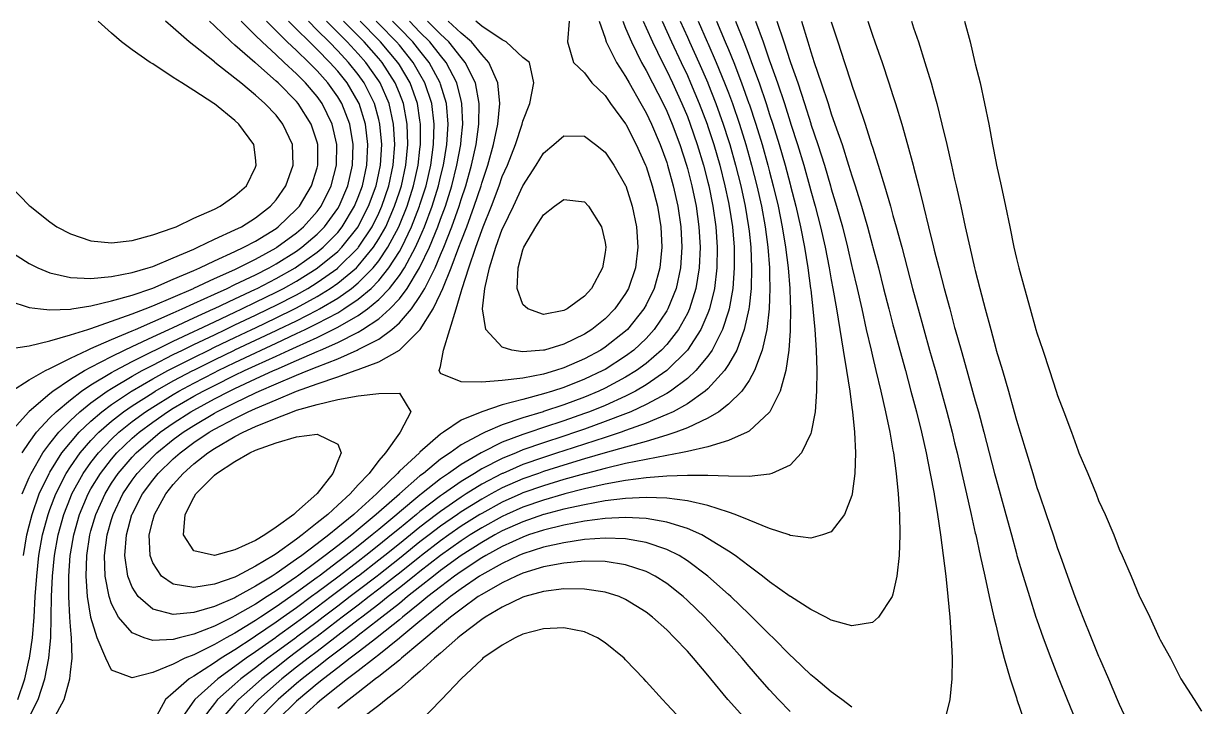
# Model space of a CAD drawing. Header units: inches. Extents: x -3765 to -2207, y 6717241 to 6718976.
# Drawn here: x -2672.9 to -2458.2, y 6718508.3 to 6718632.9 of the extents above; entities that cross this region are included whole.
import ezdxf

# ---------------------------------------------------------------- set-up
doc = ezdxf.new("R2010")
doc.units = ezdxf.units.IN
doc.header["$MEASUREMENT"] = 0

msp = doc.modelspace()

# ---------------------------------------------------------------- linework, layer by layer
for points in [[(-2675.62, 6718573.59), (-2671.87, 6718574.14), (-2668.12, 6718575.02), (-2664.37, 6718576.09), (-2661.23, 6718577.09), (-2660.63, 6718577.27), (-2656.88, 6718578.59), (-2653.13, 6718579.93), (-2650.75, 6718580.84), (-2649.38, 6718581.38), (-2645.63, 6718583), (-2641.92, 6718584.58), (-2641.89, 6718584.6), (-2638.14, 6718586.38), (-2634.39, 6718588.06), (-2633.81, 6718588.33), (-2630.64, 6718589.94), (-2626.89, 6718591.97), (-2626.73, 6718592.08), (-2623.15, 6718594.73), (-2621.87, 6718595.83), (-2619.4, 6718598.61), (-2618.69, 6718599.58), (-2616.83, 6718603.32), (-2615.85, 6718607.07), (-2615.79, 6718610.82), (-2616.66, 6718614.57), (-2618.47, 6718618.32), (-2619.4, 6718619.61), (-2621.52, 6718622.06), (-2623.15, 6718623.71), (-2625.39, 6718625.81), (-2626.89, 6718627.21), (-2629.45, 6718629.56), (-2630.64, 6718630.73), (-2633.28, 6718633.31)], [(-2675.62, 6718582.34), (-2671.87, 6718581.13), (-2669.82, 6718580.84), (-2668.12, 6718580.65), (-2664.37, 6718580.79), (-2664.13, 6718580.84), (-2660.63, 6718581.4), (-2656.88, 6718582.3), (-2653.13, 6718583.38), (-2649.52, 6718584.58), (-2649.38, 6718584.63), (-2645.63, 6718586.25), (-2641.89, 6718587.85), (-2640.78, 6718588.33), (-2638.14, 6718589.61), (-2634.39, 6718591.31), (-2632.76, 6718592.08), (-2630.64, 6718593.22), (-2626.89, 6718595.54), (-2626.49, 6718595.83), (-2623.15, 6718599.01), (-2622.64, 6718599.58), (-2620.41, 6718603.32), (-2619.4, 6718606.58), (-2619.27, 6718607.07), (-2619.29, 6718610.82), (-2619.4, 6718611.26), (-2620.48, 6718614.57), (-2622.84, 6718618.32), (-2623.15, 6718618.67), (-2626.53, 6718622.06), (-2626.89, 6718622.4), (-2630.64, 6718625.71), (-2630.76, 6718625.81), (-2634.39, 6718628.97), (-2635.08, 6718629.56), (-2638.14, 6718632.48), (-2639.02, 6718633.31)], [(-2675.62, 6718591.47), (-2671.87, 6718589.14), (-2670.3, 6718588.33), (-2668.12, 6718587.43), (-2664.37, 6718586.55), (-2660.63, 6718586.38), (-2656.88, 6718586.75), (-2653.13, 6718587.5), (-2650.2, 6718588.33), (-2649.38, 6718588.6), (-2645.63, 6718590.18), (-2641.89, 6718591.76), (-2641.13, 6718592.08), (-2638.14, 6718593.55), (-2634.39, 6718595.24), (-2633.22, 6718595.83), (-2630.64, 6718597.46), (-2627.91, 6718599.58), (-2626.89, 6718600.76), (-2625.1, 6718603.32), (-2623.78, 6718607.07), (-2623.92, 6718610.82), (-2625.63, 6718614.57), (-2626.89, 6718616.16), (-2628.93, 6718618.32), (-2630.64, 6718619.85), (-2633.31, 6718622.06), (-2634.39, 6718622.94), (-2638.03, 6718625.81), (-2638.14, 6718625.91), (-2641.89, 6718628.89), (-2642.74, 6718629.56), (-2645.63, 6718632.1), (-2647.02, 6718633.31)], [(-2675.35, 6718603.32), (-2671.87, 6718599.7), (-2671.74, 6718599.58), (-2668.12, 6718596.71), (-2666.83, 6718595.83), (-2664.37, 6718594.52), (-2660.63, 6718593.24), (-2656.88, 6718592.87), (-2653.13, 6718593.32), (-2649.38, 6718594.33), (-2645.63, 6718595.61), (-2645.08, 6718595.83), (-2641.89, 6718597.4), (-2638.14, 6718599.07), (-2637.08, 6718599.58), (-2634.39, 6718601.45), (-2632.31, 6718603.32), (-2630.64, 6718606.68), (-2630.5, 6718607.07), (-2630.64, 6718608.49), (-2630.96, 6718610.82), (-2633.67, 6718614.57), (-2634.39, 6718615.22), (-2638.14, 6718618.26), (-2638.22, 6718618.32), (-2641.89, 6718620.68), (-2644.05, 6718622.06), (-2645.63, 6718623.08), (-2649.38, 6718625.52), (-2649.84, 6718625.81), (-2653.13, 6718628.12), (-2655.05, 6718629.56), (-2656.88, 6718631.15), (-2659.29, 6718633.31)], [(-2675.27, 6718558.35), (-2671.98, 6718562.09), (-2671.87, 6718562.19), (-2668.12, 6718565.41), (-2667.58, 6718565.84), (-2664.37, 6718568.02), (-2661.78, 6718569.59), (-2660.63, 6718570.22), (-2656.88, 6718572.18), (-2654.5, 6718573.34), (-2653.13, 6718573.98), (-2649.38, 6718575.73), (-2646.42, 6718577.09), (-2645.63, 6718577.45), (-2641.89, 6718579.21), (-2638.3, 6718580.84), (-2638.14, 6718580.91), (-2634.39, 6718582.7), (-2630.64, 6718584.45), (-2630.36, 6718584.58), (-2626.89, 6718586.38), (-2623.43, 6718588.33), (-2623.15, 6718588.51), (-2619.4, 6718591.19), (-2618.32, 6718592.08), (-2615.65, 6718594.8), (-2614.82, 6718595.83), (-2612.58, 6718599.58), (-2611.9, 6718601.22), (-2611.13, 6718603.32), (-2610.33, 6718607.07), (-2610.16, 6718610.82), (-2610.61, 6718614.57), (-2611.76, 6718618.32), (-2611.9, 6718618.59), (-2613.95, 6718622.06), (-2615.65, 6718624.2), (-2617.08, 6718625.81), (-2619.4, 6718628.18), (-2620.82, 6718629.56), (-2623.15, 6718631.86), (-2624.62, 6718633.31)], [(-2675.09, 6718565.84), (-2671.87, 6718567.91), (-2668.93, 6718569.59), (-2668.12, 6718569.98), (-2664.37, 6718571.89), (-2661.25, 6718573.34), (-2660.63, 6718573.6), (-2656.88, 6718575.27), (-2653.13, 6718576.83), (-2652.53, 6718577.09), (-2649.38, 6718578.46), (-2645.63, 6718580.11), (-2643.99, 6718580.84), (-2641.89, 6718581.81), (-2638.14, 6718583.53), (-2635.81, 6718584.58), (-2634.39, 6718585.27), (-2630.64, 6718587.07), (-2628.15, 6718588.33), (-2626.89, 6718589.04), (-2623.15, 6718591.4), (-2622.19, 6718592.08), (-2619.4, 6718594.49), (-2618.08, 6718595.83), (-2615.65, 6718599.14), (-2615.38, 6718599.58), (-2613.83, 6718603.32), (-2612.96, 6718607.07), (-2612.84, 6718610.82), (-2613.47, 6718614.57), (-2614.9, 6718618.32), (-2615.65, 6718619.56), (-2617.44, 6718622.06), (-2619.4, 6718624.27), (-2620.92, 6718625.81), (-2623.15, 6718627.97), (-2624.84, 6718629.56), (-2626.89, 6718631.58), (-2628.65, 6718633.31)], [(-2673.96, 6718509.62), (-2672.69, 6718513.37), (-2671.87, 6718516.96), (-2671.83, 6718517.12), (-2671.28, 6718520.87), (-2670.99, 6718524.61), (-2670.78, 6718528.36), (-2670.52, 6718532.11), (-2670.11, 6718535.86), (-2669.46, 6718539.61), (-2668.46, 6718543.35), (-2668.12, 6718544.26), (-2667.05, 6718547.1), (-2665.14, 6718550.85), (-2664.37, 6718552.02), (-2662.58, 6718554.6), (-2660.63, 6718556.82), (-2659.17, 6718558.35), (-2656.88, 6718560.35), (-2654.68, 6718562.09), (-2653.13, 6718563.17), (-2649.38, 6718565.56), (-2648.91, 6718565.84), (-2645.63, 6718567.7), (-2642.07, 6718569.59), (-2641.89, 6718569.69), (-2638.14, 6718571.55), (-2634.45, 6718573.34), (-2634.39, 6718573.37), (-2630.64, 6718575.14), (-2626.89, 6718576.91), (-2626.52, 6718577.09), (-2623.15, 6718578.7), (-2619.4, 6718580.62), (-2619, 6718580.84), (-2615.65, 6718582.82), (-2613.15, 6718584.58), (-2611.9, 6718585.59), (-2609.2, 6718588.33), (-2608.15, 6718589.64), (-2606.51, 6718592.08), (-2604.53, 6718595.83), (-2604.41, 6718596.11), (-2603, 6718599.58), (-2601.82, 6718603.32), (-2601, 6718607.07), (-2600.66, 6718609.97), (-2600.55, 6718610.82), (-2600.55, 6718614.57), (-2600.66, 6718615.28), (-2601.12, 6718618.32), (-2602.46, 6718622.06), (-2604.41, 6718625.34), (-2604.7, 6718625.81), (-2607.83, 6718629.56), (-2608.15, 6718629.89), (-2611.57, 6718633.31)], [(-2673.19, 6718547.1), (-2671.87, 6718550.09), (-2671.53, 6718550.85), (-2669.39, 6718554.6), (-2668.12, 6718556.28), (-2666.5, 6718558.35), (-2664.37, 6718560.51), (-2662.68, 6718562.09), (-2660.63, 6718563.72), (-2657.66, 6718565.84), (-2656.88, 6718566.34), (-2653.13, 6718568.56), (-2651.27, 6718569.59), (-2649.38, 6718570.59), (-2645.63, 6718572.5), (-2643.95, 6718573.34), (-2641.89, 6718574.35), (-2638.14, 6718576.14), (-2636.14, 6718577.09), (-2634.39, 6718577.93), (-2630.64, 6718579.7), (-2628.26, 6718580.84), (-2626.89, 6718581.5), (-2623.15, 6718583.44), (-2621.12, 6718584.58), (-2619.4, 6718585.65), (-2615.65, 6718588.3), (-2615.61, 6718588.33), (-2611.9, 6718592.01), (-2611.84, 6718592.08), (-2609.38, 6718595.83), (-2608.15, 6718598.32), (-2607.59, 6718599.58), (-2606.33, 6718603.32), (-2605.54, 6718607.07), (-2605.24, 6718610.82), (-2605.46, 6718614.57), (-2606.28, 6718618.32), (-2607.91, 6718622.06), (-2608.15, 6718622.45), (-2610.52, 6718625.81), (-2611.9, 6718627.38), (-2613.92, 6718629.56), (-2615.65, 6718631.27), (-2617.7, 6718633.31)], [(-2673.18, 6718554.6), (-2671.87, 6718556.47), (-2670.53, 6718558.35), (-2668.12, 6718560.95), (-2667, 6718562.09), (-2664.37, 6718564.29), (-2662.33, 6718565.84), (-2660.63, 6718566.97), (-2656.88, 6718569.23), (-2656.24, 6718569.59), (-2653.13, 6718571.24), (-2649.38, 6718573.11), (-2648.92, 6718573.34), (-2645.63, 6718574.95), (-2641.89, 6718576.72), (-2641.1, 6718577.09), (-2638.14, 6718578.5), (-2634.39, 6718580.25), (-2633.15, 6718580.84), (-2630.64, 6718582.05), (-2626.89, 6718583.87), (-2625.52, 6718584.58), (-2623.15, 6718585.92), (-2619.4, 6718588.29), (-2619.33, 6718588.33), (-2615.65, 6718591.34), (-2614.9, 6718592.08), (-2611.94, 6718595.83), (-2611.9, 6718595.89), (-2610.03, 6718599.58), (-2608.66, 6718603.32), (-2608.15, 6718605.62), (-2607.85, 6718607.07), (-2607.62, 6718610.82), (-2607.95, 6718614.57), (-2608.15, 6718615.4), (-2608.96, 6718618.32), (-2610.82, 6718622.06), (-2611.9, 6718623.58), (-2613.67, 6718625.81), (-2615.65, 6718627.95), (-2617.22, 6718629.56), (-2619.4, 6718631.71), (-2621.01, 6718633.31)], [(-2672.94, 6718535.86), (-2672.29, 6718539.61), (-2671.87, 6718541.28), (-2671.35, 6718543.35), (-2670.06, 6718547.1), (-2668.26, 6718550.85), (-2668.12, 6718551.08), (-2665.92, 6718554.6), (-2664.37, 6718556.5), (-2662.77, 6718558.35), (-2660.63, 6718560.38), (-2658.64, 6718562.09), (-2656.88, 6718563.4), (-2653.22, 6718565.84), (-2653.13, 6718565.9), (-2649.38, 6718568.08), (-2646.61, 6718569.59), (-2645.63, 6718570.1), (-2641.89, 6718572.01), (-2639.17, 6718573.34), (-2638.14, 6718573.84), (-2634.39, 6718575.64), (-2631.33, 6718577.09), (-2630.64, 6718577.42), (-2626.89, 6718579.2), (-2623.55, 6718580.84), (-2623.15, 6718581.04), (-2619.4, 6718583.1), (-2617.01, 6718584.58), (-2615.65, 6718585.52), (-2612.25, 6718588.33), (-2611.9, 6718588.68), (-2609.12, 6718592.08), (-2608.15, 6718593.6), (-2606.91, 6718595.83), (-2605.28, 6718599.58), (-2604.41, 6718602.21), (-2604.05, 6718603.32), (-2603.25, 6718607.07), (-2602.89, 6718610.82), (-2602.99, 6718614.57), (-2603.68, 6718618.32), (-2604.41, 6718620.22), (-2605.16, 6718622.06), (-2607.55, 6718625.81), (-2608.15, 6718626.54), (-2610.82, 6718629.56), (-2611.9, 6718630.65), (-2614.58, 6718633.31)], [(-2671.87, 6718506.38), (-2670.28, 6718509.62), (-2669.02, 6718513.37), (-2668.3, 6718517.12), (-2668.12, 6718519.11), (-2667.96, 6718520.87), (-2667.86, 6718524.61), (-2667.81, 6718528.36), (-2667.65, 6718532.11), (-2667.29, 6718535.86), (-2666.63, 6718539.61), (-2665.6, 6718543.35), (-2664.37, 6718546.46), (-2664.11, 6718547.1), (-2662.05, 6718550.85), (-2660.63, 6718552.84), (-2659.27, 6718554.6), (-2656.88, 6718557.1), (-2655.57, 6718558.35), (-2653.13, 6718560.31), (-2650.7, 6718562.09), (-2649.38, 6718562.95), (-2645.63, 6718565.26), (-2644.63, 6718565.84), (-2641.89, 6718567.33), (-2638.14, 6718569.25), (-2637.46, 6718569.59), (-2634.39, 6718571.08), (-2630.64, 6718572.86), (-2629.61, 6718573.34), (-2626.89, 6718574.6), (-2623.15, 6718576.34), (-2621.59, 6718577.09), (-2619.4, 6718578.16), (-2615.65, 6718580.16), (-2614.54, 6718580.84), (-2611.9, 6718582.61), (-2609.58, 6718584.58), (-2608.15, 6718586.03), (-2606.31, 6718588.33), (-2604.41, 6718591.32), (-2603.97, 6718592.08), (-2602.18, 6718595.83), (-2600.73, 6718599.58), (-2600.66, 6718599.82), (-2599.56, 6718603.32), (-2598.7, 6718607.07), (-2598.18, 6718610.82), (-2598.08, 6718614.57), (-2598.52, 6718618.32), (-2599.75, 6718622.06), (-2600.66, 6718623.67), (-2601.89, 6718625.81), (-2604.41, 6718628.94), (-2604.92, 6718629.56), (-2608.15, 6718632.83), (-2608.63, 6718633.31)], [(-2667.52, 6718505.87), (-2665.54, 6718509.62), (-2664.5, 6718513.37), (-2664.37, 6718514.56), (-2664.08, 6718517.12), (-2664.2, 6718520.87), (-2664.37, 6718522.92), (-2664.48, 6718524.61), (-2664.68, 6718528.36), (-2664.69, 6718532.11), (-2664.42, 6718535.86), (-2664.37, 6718536.16), (-2663.78, 6718539.61), (-2662.71, 6718543.35), (-2661.14, 6718547.1), (-2660.63, 6718548.02), (-2658.92, 6718550.85), (-2656.88, 6718553.46), (-2655.91, 6718554.6), (-2653.13, 6718557.25), (-2651.87, 6718558.35), (-2649.38, 6718560.2), (-2646.66, 6718562.09), (-2645.63, 6718562.73), (-2641.89, 6718564.91), (-2640.18, 6718565.84), (-2638.14, 6718566.89), (-2634.39, 6718568.75), (-2632.64, 6718569.59), (-2630.64, 6718570.52), (-2626.89, 6718572.23), (-2624.48, 6718573.34), (-2623.15, 6718573.95), (-2619.4, 6718575.65), (-2616.47, 6718577.09), (-2615.65, 6718577.51), (-2611.9, 6718579.64), (-2610.22, 6718580.84), (-2608.15, 6718582.54), (-2606.23, 6718584.58), (-2604.41, 6718586.96), (-2603.51, 6718588.33), (-2601.47, 6718592.08), (-2600.66, 6718593.88), (-2599.81, 6718595.83), (-2598.42, 6718599.58), (-2597.28, 6718603.32), (-2596.91, 6718604.92), (-2596.37, 6718607.07), (-2595.75, 6718610.82), (-2595.53, 6718614.57), (-2595.84, 6718618.32), (-2596.91, 6718621.85), (-2596.97, 6718622.06), (-2598.98, 6718625.81), (-2600.66, 6718627.92), (-2601.96, 6718629.56), (-2604.41, 6718632.03), (-2605.67, 6718633.31)], [(-2643.54, 6718517.12), (-2645.63, 6718516.06), (-2649.38, 6718514.53), (-2653.13, 6718513.57), (-2656.88, 6718514.92), (-2657.92, 6718517.12), (-2659.49, 6718520.87), (-2660.63, 6718524.55), (-2660.64, 6718524.61), (-2661.25, 6718528.36), (-2661.52, 6718532.11), (-2661.4, 6718535.86), (-2660.84, 6718539.61), (-2660.63, 6718540.37), (-2659.74, 6718543.35), (-2658.07, 6718547.1), (-2656.88, 6718549.05), (-2655.68, 6718550.85), (-2653.13, 6718553.83), (-2652.4, 6718554.6), (-2649.38, 6718557.23), (-2648, 6718558.35), (-2645.63, 6718560), (-2642.4, 6718562.09), (-2641.89, 6718562.39), (-2638.14, 6718564.42), (-2635.4, 6718565.84), (-2634.39, 6718566.34), (-2630.64, 6718568.08), (-2627.37, 6718569.59), (-2626.89, 6718569.8), (-2623.15, 6718571.41), (-2619.4, 6718573.08), (-2618.81, 6718573.34), (-2615.65, 6718574.73), (-2611.9, 6718576.62), (-2611.12, 6718577.09), (-2608.15, 6718579.04), (-2606.14, 6718580.84), (-2604.41, 6718582.71), (-2603, 6718584.58), (-2600.74, 6718588.33), (-2600.66, 6718588.49), (-2598.93, 6718592.08), (-2597.41, 6718595.83), (-2596.91, 6718597.23), (-2596.04, 6718599.58), (-2594.86, 6718603.32), (-2593.92, 6718607.07), (-2593.24, 6718610.82), (-2593.16, 6718611.77), (-2592.87, 6718614.57), (-2593.03, 6718618.32), (-2593.16, 6718618.85), (-2593.95, 6718622.06), (-2595.89, 6718625.81), (-2596.91, 6718627.07), (-2598.85, 6718629.56), (-2600.66, 6718631.35), (-2602.6, 6718633.31)], [(-2644.55, 6718520.87), (-2645.63, 6718520.56), (-2649.38, 6718520.39), (-2650.93, 6718520.87), (-2653.13, 6718521.74), (-2655.61, 6718524.61), (-2656.88, 6718527.05), (-2657.32, 6718528.36), (-2658.02, 6718532.11), (-2658.14, 6718535.86), (-2657.68, 6718539.61), (-2656.88, 6718542.46), (-2656.61, 6718543.35), (-2654.81, 6718547.1), (-2653.13, 6718549.62), (-2652.23, 6718550.85), (-2649.38, 6718553.86), (-2648.62, 6718554.6), (-2645.63, 6718557), (-2643.83, 6718558.35), (-2641.89, 6718559.6), (-2638.14, 6718561.83), (-2637.66, 6718562.09), (-2634.39, 6718563.72), (-2630.64, 6718565.54), (-2629.98, 6718565.84), (-2626.89, 6718567.16), (-2623.15, 6718568.74), (-2621.11, 6718569.59), (-2619.4, 6718570.28), (-2615.65, 6718571.76), (-2612.11, 6718573.34), (-2611.9, 6718573.43), (-2608.15, 6718575.35), (-2605.79, 6718577.09), (-2604.41, 6718578.29), (-2602.22, 6718580.84), (-2600.66, 6718583.09), (-2599.79, 6718584.58), (-2597.92, 6718588.33), (-2596.91, 6718590.69), (-2596.33, 6718592.08), (-2594.86, 6718595.83), (-2593.55, 6718599.58), (-2593.16, 6718600.83), (-2592.31, 6718603.32), (-2591.26, 6718607.07), (-2590.44, 6718610.82), (-2589.92, 6718614.57), (-2589.86, 6718618.32), (-2590.57, 6718622.06), (-2592.42, 6718625.81), (-2593.16, 6718626.69), (-2595.42, 6718629.56), (-2596.91, 6718630.95), (-2599.3, 6718633.31)], [(-2634.02, 6718528.36), (-2634.39, 6718528.16), (-2638.14, 6718526.58), (-2641.89, 6718525.47), (-2645.63, 6718525.12), (-2649.38, 6718526.09), (-2652.02, 6718528.36), (-2653.13, 6718530.1), (-2653.9, 6718532.11), (-2654.45, 6718535.86), (-2654.17, 6718539.61), (-2653.16, 6718543.35), (-2653.13, 6718543.43), (-2651.21, 6718547.1), (-2649.38, 6718549.61), (-2648.38, 6718550.85), (-2645.63, 6718553.5), (-2644.4, 6718554.6), (-2641.89, 6718556.45), (-2639.06, 6718558.35), (-2638.14, 6718558.89), (-2634.39, 6718560.87), (-2631.98, 6718562.09), (-2630.64, 6718562.7), (-2626.89, 6718564.28), (-2623.15, 6718565.84), (-2623.15, 6718565.85), (-2619.4, 6718567.15), (-2615.65, 6718568.44), (-2612.45, 6718569.59), (-2611.9, 6718569.78), (-2608.15, 6718571.17), (-2604.41, 6718573.32), (-2604.38, 6718573.34), (-2600.66, 6718577.03), (-2600.62, 6718577.09), (-2598.28, 6718580.84), (-2596.91, 6718583.63), (-2596.5, 6718584.58), (-2594.96, 6718588.33), (-2593.57, 6718592.08), (-2593.16, 6718593.21), (-2592.14, 6718595.83), (-2590.77, 6718599.58), (-2589.54, 6718603.32), (-2589.41, 6718603.79), (-2588.31, 6718607.07), (-2587.25, 6718610.82), (-2586.46, 6718614.57), (-2586.1, 6718618.32), (-2586.49, 6718622.06), (-2588.09, 6718625.81), (-2589.41, 6718627.28), (-2591.27, 6718629.56), (-2593.16, 6718631.14), (-2595.51, 6718633.31)], [(-2556.54, 6718633.31), (-2555.68, 6718631.44), (-2554.84, 6718629.56), (-2553.06, 6718625.81), (-2551.93, 6718623.43), (-2551.33, 6718622.06), (-2549.76, 6718618.32), (-2548.33, 6718614.57), (-2548.18, 6718614.14), (-2547.11, 6718610.82), (-2546.04, 6718607.07), (-2545.08, 6718603.32), (-2544.44, 6718600.26), (-2544.29, 6718599.58), (-2543.73, 6718595.83), (-2543.41, 6718592.08), (-2543.38, 6718588.33), (-2543.65, 6718584.58), (-2544.33, 6718580.84), (-2544.44, 6718580.46), (-2545.52, 6718577.09), (-2547.41, 6718573.34), (-2548.18, 6718572.24), (-2550.37, 6718569.59), (-2551.93, 6718568.16), (-2555.02, 6718565.84), (-2555.68, 6718565.44), (-2559.43, 6718563.4), (-2562.23, 6718562.09), (-2563.18, 6718561.71), (-2566.92, 6718560.28), (-2570.67, 6718558.93), (-2572.33, 6718558.35), (-2574.42, 6718557.65), (-2578.17, 6718556.43), (-2581.92, 6718555.11), (-2583.14, 6718554.6), (-2585.67, 6718553.57), (-2589.41, 6718551.66), (-2590.72, 6718550.85), (-2593.16, 6718549.38), (-2596.38, 6718547.1), (-2596.91, 6718546.74), (-2600.66, 6718543.87), (-2601.27, 6718543.35), (-2604.41, 6718540.82), (-2605.84, 6718539.61), (-2608.15, 6718537.74), (-2610.51, 6718535.86), (-2611.9, 6718534.78), (-2615.4, 6718532.11), (-2615.65, 6718531.92), (-2619.4, 6718529.12), (-2620.42, 6718528.36), (-2623.15, 6718526.35), (-2625.58, 6718524.61), (-2626.89, 6718523.68), (-2630.64, 6718521.13), (-2631.07, 6718520.87), (-2634.39, 6718518.67), (-2636.92, 6718517.12), (-2638.14, 6718516.28), (-2641.89, 6718513.88), (-2642.74, 6718513.37), (-2645.63, 6718510.84), (-2647.04, 6718509.62), (-2649.05, 6718505.87)], [(-2563.71, 6718633.31), (-2563.18, 6718632.08), (-2562.14, 6718629.56), (-2560.26, 6718625.81), (-2559.43, 6718624.36), (-2558.26, 6718622.06), (-2556.36, 6718618.32), (-2555.68, 6718616.9), (-2554.7, 6718614.57), (-2553.33, 6718610.82), (-2552.11, 6718607.07), (-2551.93, 6718606.45), (-2551.12, 6718603.32), (-2550.35, 6718599.58), (-2549.83, 6718595.83), (-2549.62, 6718592.08), (-2549.78, 6718588.33), (-2550.38, 6718584.58), (-2551.55, 6718580.84), (-2551.93, 6718580.03), (-2553.55, 6718577.09), (-2555.68, 6718574.38), (-2556.62, 6718573.34), (-2559.43, 6718570.91), (-2561.21, 6718569.59), (-2563.18, 6718568.37), (-2566.92, 6718566.38), (-2568.08, 6718565.84), (-2570.67, 6718564.77), (-2574.42, 6718563.37), (-2578.17, 6718562.11), (-2578.21, 6718562.09), (-2581.92, 6718560.98), (-2585.67, 6718559.72), (-2588.81, 6718558.35), (-2589.41, 6718558.08), (-2593.16, 6718556.06), (-2595.18, 6718554.6), (-2596.91, 6718553.42), (-2600.04, 6718550.85), (-2600.66, 6718550.38), (-2604.38, 6718547.1), (-2604.41, 6718547.08), (-2608.15, 6718543.79), (-2608.63, 6718543.35), (-2611.9, 6718540.62), (-2613.11, 6718539.61), (-2615.65, 6718537.65), (-2617.96, 6718535.86), (-2619.4, 6718534.78), (-2622.98, 6718532.11), (-2623.15, 6718531.99), (-2626.89, 6718529.42), (-2628.52, 6718528.36), (-2630.64, 6718527.01), (-2634.39, 6718524.84), (-2634.85, 6718524.61), (-2638.14, 6718523), (-2641.89, 6718521.52), (-2644.55, 6718520.87)], [(-2553.25, 6718633.31), (-2551.93, 6718630.43), (-2551.54, 6718629.56), (-2549.82, 6718625.81), (-2548.19, 6718622.06), (-2548.18, 6718622.05), (-2546.71, 6718618.32), (-2545.38, 6718614.57), (-2544.44, 6718611.58), (-2544.2, 6718610.82), (-2543.13, 6718607.07), (-2542.18, 6718603.32), (-2541.39, 6718599.58), (-2540.77, 6718595.83), (-2540.69, 6718595), (-2540.37, 6718592.08), (-2540.21, 6718588.33), (-2540.31, 6718584.58), (-2540.69, 6718581.2), (-2540.73, 6718580.84), (-2541.56, 6718577.09), (-2542.94, 6718573.34), (-2544.44, 6718570.68), (-2545.14, 6718569.59), (-2548.18, 6718566.27), (-2548.66, 6718565.84), (-2551.93, 6718563.54), (-2554.53, 6718562.09), (-2555.68, 6718561.56), (-2559.43, 6718560), (-2563.18, 6718558.65), (-2564.02, 6718558.35), (-2566.92, 6718557.4), (-2570.67, 6718556.19), (-2574.42, 6718554.98), (-2575.57, 6718554.6), (-2578.17, 6718553.77), (-2581.92, 6718552.44), (-2585.55, 6718550.85), (-2585.67, 6718550.8), (-2589.41, 6718548.86), (-2592.22, 6718547.1), (-2593.16, 6718546.52), (-2596.91, 6718543.91), (-2597.63, 6718543.35), (-2600.66, 6718541.05), (-2602.42, 6718539.61), (-2604.41, 6718538.02), (-2607.07, 6718535.86), (-2608.15, 6718535), (-2611.88, 6718532.11), (-2611.9, 6718532.1), (-2615.65, 6718529.28), (-2616.86, 6718528.36), (-2619.4, 6718526.44), (-2621.85, 6718524.61), (-2623.15, 6718523.65), (-2626.89, 6718520.95), (-2627.01, 6718520.87), (-2630.64, 6718518.28), (-2632.35, 6718517.12), (-2634.39, 6718515.6), (-2637.51, 6718513.37), (-2638.14, 6718512.83), (-2641.71, 6718509.62), (-2641.89, 6718509.38), (-2644.3, 6718505.87)], [(-2559.97, 6718633.31), (-2559.43, 6718632.13), (-2558.31, 6718629.56), (-2556.48, 6718625.81), (-2555.68, 6718624.27), (-2554.63, 6718622.06), (-2552.92, 6718618.32), (-2551.93, 6718615.97), (-2551.39, 6718614.57), (-2550.13, 6718610.82), (-2549, 6718607.07), (-2548.18, 6718603.99), (-2548.02, 6718603.32), (-2547.26, 6718599.58), (-2546.73, 6718595.83), (-2546.47, 6718592.08), (-2546.55, 6718588.33), (-2546.98, 6718584.58), (-2547.89, 6718580.84), (-2548.18, 6718580.06), (-2549.46, 6718577.09), (-2551.89, 6718573.34), (-2551.93, 6718573.29), (-2555.68, 6718569.59), (-2555.68, 6718569.59), (-2559.43, 6718566.98), (-2561.36, 6718565.84), (-2563.18, 6718564.92), (-2566.92, 6718563.25), (-2569.76, 6718562.09), (-2570.67, 6718561.76), (-2574.42, 6718560.44), (-2578.17, 6718559.2), (-2580.64, 6718558.35), (-2581.92, 6718557.92), (-2585.67, 6718556.51), (-2589.41, 6718554.65), (-2589.51, 6718554.6), (-2593.16, 6718552.49), (-2595.44, 6718550.85), (-2596.91, 6718549.85), (-2600.38, 6718547.1), (-2600.66, 6718546.9), (-2604.41, 6718543.78), (-2604.88, 6718543.35), (-2608.15, 6718540.63), (-2609.36, 6718539.61), (-2611.9, 6718537.59), (-2614.11, 6718535.86), (-2615.65, 6718534.7), (-2619.05, 6718532.11), (-2619.4, 6718531.85), (-2623.15, 6718529.11), (-2624.21, 6718528.36), (-2626.89, 6718526.49), (-2629.73, 6718524.61), (-2630.64, 6718524), (-2634.39, 6718521.72), (-2635.98, 6718520.87), (-2638.14, 6718519.62), (-2641.89, 6718517.76), (-2643.54, 6718517.12)], [(-2549.97, 6718633.31), (-2548.29, 6718629.56), (-2548.18, 6718629.34), (-2546.65, 6718625.81), (-2545.13, 6718622.06), (-2544.44, 6718620.24), (-2543.72, 6718618.32), (-2542.44, 6718614.57), (-2541.29, 6718610.82), (-2540.69, 6718608.67), (-2540.23, 6718607.07), (-2539.26, 6718603.32), (-2538.43, 6718599.58), (-2537.76, 6718595.83), (-2537.27, 6718592.08), (-2536.97, 6718588.33), (-2536.94, 6718587.01), (-2536.87, 6718584.58), (-2536.94, 6718582.76), (-2537.02, 6718580.84), (-2537.46, 6718577.09), (-2538.28, 6718573.34), (-2539.68, 6718569.59), (-2540.69, 6718567.79), (-2542.01, 6718565.84), (-2544.44, 6718563.44), (-2546.17, 6718562.09), (-2548.18, 6718560.91), (-2551.93, 6718559.16), (-2554.04, 6718558.35), (-2555.68, 6718557.81), (-2559.43, 6718556.69), (-2563.18, 6718555.65), (-2566.88, 6718554.6), (-2566.92, 6718554.59), (-2570.67, 6718553.48), (-2574.42, 6718552.35), (-2578.17, 6718551.17), (-2579.06, 6718550.85), (-2581.92, 6718549.83), (-2585.67, 6718548.19), (-2587.68, 6718547.1), (-2589.41, 6718546.17), (-2593.16, 6718543.83), (-2593.84, 6718543.35), (-2596.91, 6718541.21), (-2598.99, 6718539.61), (-2600.66, 6718538.33), (-2603.73, 6718535.86), (-2604.41, 6718535.32), (-2608.15, 6718532.36), (-2608.47, 6718532.11), (-2611.9, 6718529.48), (-2613.38, 6718528.36), (-2615.65, 6718526.64), (-2618.32, 6718524.61), (-2619.4, 6718523.79), (-2623.15, 6718520.98), (-2623.3, 6718520.87), (-2626.89, 6718518.21), (-2628.4, 6718517.12), (-2630.64, 6718515.38), (-2633.29, 6718513.37), (-2634.39, 6718512.41), (-2637.54, 6718509.62), (-2638.14, 6718508.89), (-2640.44, 6718505.87)], [(-2546.62, 6718633.31), (-2545.02, 6718629.56), (-2544.44, 6718628.16), (-2543.48, 6718625.81), (-2542.05, 6718622.06), (-2540.71, 6718618.32), (-2540.69, 6718618.24), (-2539.45, 6718614.57), (-2538.3, 6718610.82), (-2537.25, 6718607.07), (-2536.94, 6718605.86), (-2536.26, 6718603.32), (-2535.37, 6718599.58), (-2534.62, 6718595.83), (-2534.03, 6718592.08), (-2533.58, 6718588.33), (-2533.28, 6718584.58), (-2533.19, 6718582.24), (-2533.14, 6718580.84), (-2533.18, 6718577.09), (-2533.19, 6718576.82), (-2533.43, 6718573.34), (-2533.98, 6718569.59), (-2535.01, 6718565.84), (-2536.88, 6718562.09), (-2536.94, 6718562.01), (-2540.69, 6718558.54), (-2541.01, 6718558.35), (-2544.44, 6718556.82), (-2548.18, 6718555.71), (-2551.93, 6718554.85), (-2553.1, 6718554.6), (-2555.68, 6718554.1), (-2559.43, 6718553.39), (-2563.18, 6718552.62), (-2566.92, 6718551.76), (-2570.37, 6718550.85), (-2570.67, 6718550.77), (-2574.42, 6718549.71), (-2578.17, 6718548.59), (-2581.92, 6718547.27), (-2582.29, 6718547.1), (-2585.67, 6718545.6), (-2589.41, 6718543.55), (-2589.73, 6718543.35), (-2593.16, 6718541.19), (-2595.41, 6718539.61), (-2596.91, 6718538.54), (-2600.39, 6718535.86), (-2600.66, 6718535.65), (-2604.41, 6718532.67), (-2605.11, 6718532.11), (-2608.15, 6718529.7), (-2609.91, 6718528.36), (-2611.9, 6718526.83), (-2614.83, 6718524.61), (-2615.65, 6718523.98), (-2619.4, 6718521.12), (-2619.74, 6718520.87), (-2623.15, 6718518.28), (-2624.71, 6718517.12), (-2626.89, 6718515.39), (-2629.48, 6718513.37), (-2630.64, 6718512.35), (-2633.73, 6718509.62), (-2634.39, 6718508.89), (-2636.93, 6718505.87)], [(-2568.02, 6718633.31), (-2566.92, 6718630.22), (-2566.7, 6718629.56), (-2564.87, 6718625.81), (-2563.18, 6718623.21), (-2562.55, 6718622.06), (-2560.39, 6718618.32), (-2559.43, 6718616.63), (-2558.47, 6718614.57), (-2556.9, 6718610.82), (-2555.68, 6718607.57), (-2555.52, 6718607.07), (-2554.49, 6718603.32), (-2553.67, 6718599.58), (-2553.12, 6718595.83), (-2552.93, 6718592.08), (-2553.19, 6718588.33), (-2553.99, 6718584.58), (-2555.47, 6718580.84), (-2555.68, 6718580.47), (-2557.95, 6718577.09), (-2559.43, 6718575.47), (-2561.7, 6718573.34), (-2563.18, 6718572.22), (-2566.92, 6718569.82), (-2567.35, 6718569.59), (-2570.67, 6718568.04), (-2574.42, 6718566.53), (-2576.5, 6718565.84), (-2578.17, 6718565.33), (-2581.92, 6718564.35), (-2585.67, 6718563.36), (-2589.4, 6718562.09), (-2589.41, 6718562.09), (-2593.16, 6718560.53), (-2596.35, 6718558.35), (-2596.91, 6718557.98), (-2600.66, 6718554.73), (-2600.78, 6718554.6), (-2604.41, 6718551.22), (-2604.74, 6718550.85), (-2608.15, 6718547.56), (-2608.59, 6718547.1), (-2611.9, 6718544.1), (-2612.7, 6718543.35), (-2615.65, 6718540.95), (-2617.29, 6718539.61), (-2619.4, 6718538.01), (-2622.21, 6718535.86), (-2623.15, 6718535.18), (-2626.89, 6718532.57), (-2627.6, 6718532.11), (-2630.64, 6718530.25), (-2634.02, 6718528.36)], [(-2543.15, 6718633.31), (-2541.66, 6718629.56), (-2540.69, 6718626.99), (-2540.24, 6718625.81), (-2538.87, 6718622.06), (-2537.58, 6718618.32), (-2536.94, 6718616.32), (-2536.35, 6718614.57), (-2535.18, 6718610.82), (-2534.1, 6718607.07), (-2533.19, 6718603.61), (-2533.11, 6718603.32), (-2532.14, 6718599.58), (-2531.3, 6718595.83), (-2530.58, 6718592.08), (-2529.97, 6718588.33), (-2529.47, 6718584.58), (-2529.44, 6718584.33), (-2529.04, 6718580.84), (-2528.71, 6718577.09), (-2528.48, 6718573.34), (-2528.36, 6718569.59), (-2528.39, 6718565.84), (-2528.66, 6718562.09), (-2529.36, 6718558.35), (-2529.44, 6718558.09), (-2531.14, 6718554.6), (-2533.19, 6718552.36), (-2536.51, 6718550.85), (-2536.94, 6718550.72), (-2540.69, 6718550.3), (-2544.44, 6718550.34), (-2548.18, 6718550.45), (-2551.93, 6718550.46), (-2555.68, 6718550.31), (-2559.43, 6718550.01), (-2563.18, 6718549.53), (-2566.92, 6718548.85), (-2570.67, 6718548), (-2574.25, 6718547.1), (-2574.42, 6718547.06), (-2578.17, 6718545.98), (-2581.92, 6718544.68), (-2584.91, 6718543.35), (-2585.67, 6718543.01), (-2589.41, 6718540.93), (-2591.52, 6718539.61), (-2593.16, 6718538.55), (-2596.91, 6718535.88), (-2596.94, 6718535.86), (-2600.66, 6718532.96), (-2601.73, 6718532.11), (-2604.41, 6718529.95), (-2606.44, 6718528.36), (-2608.15, 6718526.99), (-2611.27, 6718524.61), (-2611.9, 6718524.12), (-2615.65, 6718521.26), (-2616.17, 6718520.87), (-2619.4, 6718518.38), (-2621.06, 6718517.12), (-2623.15, 6718515.48), (-2625.83, 6718513.37), (-2626.89, 6718512.45), (-2630.1, 6718509.62), (-2630.64, 6718509.06), (-2633.54, 6718505.87)], [(-2539.53, 6718633.31), (-2538.14, 6718629.56), (-2536.94, 6718626.1), (-2536.84, 6718625.81), (-2535.51, 6718622.06), (-2534.25, 6718618.32), (-2533.19, 6718614.96), (-2533.06, 6718614.57), (-2531.85, 6718610.82), (-2530.72, 6718607.07), (-2529.68, 6718603.32), (-2529.44, 6718602.39), (-2528.64, 6718599.58), (-2527.69, 6718595.83), (-2526.84, 6718592.08), (-2526.09, 6718588.33), (-2525.7, 6718586.12), (-2525.4, 6718584.58), (-2524.74, 6718580.84), (-2524.11, 6718577.09), (-2523.51, 6718573.34), (-2522.91, 6718569.59), (-2522.34, 6718565.84), (-2521.95, 6718562.89), (-2521.84, 6718562.09), (-2521.48, 6718558.35), (-2521.31, 6718554.6), (-2521.41, 6718550.85), (-2521.88, 6718547.1), (-2521.95, 6718546.82), (-2523.28, 6718543.35), (-2525.7, 6718540.21), (-2527.28, 6718539.61), (-2529.44, 6718539.05), (-2533.19, 6718539.53), (-2533.39, 6718539.61), (-2536.94, 6718540.81), (-2540.69, 6718542.32), (-2543.21, 6718543.35), (-2544.44, 6718543.76), (-2548.18, 6718544.96), (-2551.93, 6718545.82), (-2555.68, 6718546.32), (-2559.43, 6718546.46), (-2563.18, 6718546.29), (-2566.92, 6718545.83), (-2570.67, 6718545.13), (-2574.42, 6718544.3), (-2578.09, 6718543.35), (-2578.17, 6718543.33), (-2581.92, 6718542.02), (-2585.67, 6718540.35), (-2587.01, 6718539.61), (-2589.41, 6718538.24), (-2593.16, 6718535.86), (-2593.17, 6718535.86), (-2596.91, 6718533.12), (-2598.21, 6718532.11), (-2600.66, 6718530.16), (-2602.91, 6718528.36), (-2604.41, 6718527.14), (-2607.61, 6718524.61), (-2608.15, 6718524.18), (-2611.9, 6718521.28), (-2612.44, 6718520.87), (-2615.65, 6718518.4), (-2617.34, 6718517.12), (-2619.4, 6718515.51), (-2622.14, 6718513.37), (-2623.15, 6718512.53), (-2626.52, 6718509.62), (-2626.89, 6718509.25), (-2630.15, 6718505.87)], [(-2535.61, 6718633.31), (-2534.34, 6718629.56), (-2533.19, 6718626), (-2533.13, 6718625.81), (-2531.82, 6718622.06), (-2530.58, 6718618.32), (-2529.44, 6718614.66), (-2529.41, 6718614.57), (-2528.13, 6718610.82), (-2526.94, 6718607.07), (-2525.85, 6718603.32), (-2525.7, 6718602.75), (-2524.72, 6718599.58), (-2523.67, 6718595.83), (-2522.73, 6718592.08), (-2521.95, 6718588.61), (-2521.88, 6718588.33), (-2521, 6718584.58), (-2520.15, 6718580.84), (-2519.31, 6718577.09), (-2518.45, 6718573.34), (-2518.2, 6718572.22), (-2517.57, 6718569.59), (-2516.69, 6718565.84), (-2515.83, 6718562.09), (-2515.04, 6718558.35), (-2514.45, 6718555.09), (-2514.37, 6718554.6), (-2513.87, 6718550.85), (-2513.5, 6718547.1), (-2513.26, 6718543.35), (-2513.19, 6718539.61), (-2513.32, 6718535.86), (-2513.74, 6718532.11), (-2514.45, 6718528.83), (-2514.63, 6718528.36), (-2517.09, 6718524.61), (-2518.2, 6718523.62), (-2521.95, 6718523.01), (-2525.7, 6718524.05), (-2526.68, 6718524.61), (-2529.44, 6718525.99), (-2533.13, 6718528.36), (-2533.19, 6718528.4), (-2536.94, 6718531.08), (-2538.22, 6718532.11), (-2540.69, 6718533.9), (-2543.24, 6718535.86), (-2544.44, 6718536.64), (-2548.18, 6718538.99), (-2549.29, 6718539.61), (-2551.93, 6718540.78), (-2555.68, 6718541.97), (-2559.43, 6718542.61), (-2563.18, 6718542.81), (-2566.92, 6718542.61), (-2570.67, 6718542.1), (-2574.42, 6718541.39), (-2578.17, 6718540.48), (-2580.86, 6718539.61), (-2581.92, 6718539.24), (-2585.67, 6718537.51), (-2588.68, 6718535.86), (-2589.41, 6718535.43), (-2593.16, 6718532.97), (-2594.36, 6718532.11), (-2596.91, 6718530.18), (-2599.22, 6718528.36), (-2600.66, 6718527.18), (-2603.84, 6718524.61), (-2604.41, 6718524.13), (-2608.15, 6718521.13), (-2608.5, 6718520.87), (-2611.9, 6718518.22), (-2613.37, 6718517.12), (-2615.65, 6718515.36), (-2618.25, 6718513.37), (-2619.4, 6718512.43), (-2622.78, 6718509.62), (-2623.15, 6718509.28), (-2626.62, 6718505.87)], [(-2575.98, 6718569.59), (-2578.17, 6718568.96), (-2581.92, 6718568.22), (-2585.67, 6718567.76), (-2589.41, 6718567.51), (-2593.16, 6718567.53), (-2596.91, 6718569.06), (-2597.18, 6718569.59), (-2596.91, 6718570.32), (-2596.35, 6718573.34), (-2595.21, 6718577.09), (-2594.09, 6718580.84), (-2593.16, 6718583.95), (-2592.99, 6718584.58), (-2591.75, 6718588.33), (-2590.48, 6718592.08), (-2589.41, 6718595.14), (-2589.14, 6718595.83), (-2587.62, 6718599.58), (-2586.22, 6718603.32), (-2585.67, 6718604.97), (-2584.74, 6718607.07), (-2583.27, 6718610.82), (-2582.04, 6718614.57), (-2581.92, 6718615.09), (-2580.66, 6718618.32), (-2579.89, 6718622.06), (-2580.68, 6718625.81), (-2581.92, 6718626.68), (-2584.93, 6718629.56), (-2585.67, 6718629.91), (-2589.41, 6718632.43), (-2590.5, 6718633.31)], [(-2573.48, 6718633.31), (-2573.75, 6718629.56), (-2572.67, 6718625.81), (-2570.67, 6718623.93), (-2569.32, 6718622.06), (-2566.92, 6718619.77), (-2565.91, 6718618.32), (-2563.18, 6718614.58), (-2563.17, 6718614.57), (-2561.28, 6718610.82), (-2559.53, 6718607.07), (-2559.43, 6718606.82), (-2558.33, 6718603.32), (-2557.4, 6718599.58), (-2556.79, 6718595.83), (-2556.6, 6718592.08), (-2556.96, 6718588.33), (-2557.99, 6718584.58), (-2559.43, 6718581.57), (-2559.84, 6718580.84), (-2562.87, 6718577.09), (-2563.18, 6718576.8), (-2566.92, 6718573.84), (-2567.7, 6718573.34), (-2570.67, 6718571.74), (-2574.42, 6718570.1), (-2575.98, 6718569.59)], [(-2531.14, 6718633.31), (-2530, 6718629.56), (-2529.44, 6718627.71), (-2528.8, 6718625.81), (-2527.52, 6718622.06), (-2526.29, 6718618.32), (-2525.7, 6718616.45), (-2525.02, 6718614.57), (-2523.73, 6718610.82), (-2522.53, 6718607.07), (-2521.95, 6718605.14), (-2521.34, 6718603.32), (-2520.18, 6718599.58), (-2519.11, 6718595.83), (-2518.2, 6718592.38), (-2518.12, 6718592.08), (-2517.11, 6718588.33), (-2516.15, 6718584.58), (-2515.19, 6718580.84), (-2514.45, 6718577.93), (-2514.23, 6718577.09), (-2513.22, 6718573.34), (-2512.2, 6718569.59), (-2511.17, 6718565.84), (-2510.7, 6718564.08), (-2510.18, 6718562.09), (-2509.26, 6718558.35), (-2508.42, 6718554.6), (-2507.67, 6718550.85), (-2506.96, 6718547.1), (-2506.96, 6718547.07), (-2506.35, 6718543.35), (-2505.8, 6718539.61), (-2505.3, 6718535.86), (-2504.84, 6718532.11), (-2504.44, 6718528.36), (-2504.11, 6718524.61), (-2503.84, 6718520.87), (-2503.69, 6718517.12), (-2503.75, 6718513.37), (-2504.1, 6718509.62), (-2505.02, 6718505.87)], [(-2525.7, 6718633.19), (-2524.53, 6718629.56), (-2523.3, 6718625.81), (-2522.08, 6718622.06), (-2521.95, 6718621.65), (-2520.77, 6718618.32), (-2519.52, 6718614.57), (-2518.34, 6718610.82), (-2518.2, 6718610.36), (-2517.13, 6718607.07), (-2515.99, 6718603.32), (-2514.91, 6718599.58), (-2514.45, 6718597.89), (-2513.86, 6718595.83), (-2512.83, 6718592.08), (-2511.86, 6718588.33), (-2510.88, 6718584.58), (-2510.7, 6718583.92), (-2509.85, 6718580.84), (-2508.83, 6718577.09), (-2507.79, 6718573.34), (-2506.96, 6718570.38), (-2506.73, 6718569.59), (-2505.67, 6718565.84), (-2504.65, 6718562.09), (-2503.67, 6718558.35), (-2503.21, 6718556.43), (-2502.75, 6718554.6), (-2501.88, 6718550.85), (-2501.03, 6718547.1), (-2500.21, 6718543.35), (-2499.46, 6718539.95), (-2499.38, 6718539.61), (-2498.56, 6718535.86), (-2497.74, 6718532.11), (-2496.91, 6718528.36), (-2496.05, 6718524.61), (-2495.71, 6718523.2), (-2495.13, 6718520.87), (-2494.16, 6718517.12), (-2493.08, 6718513.37), (-2491.96, 6718509.9), (-2491.87, 6718509.62), (-2490.6, 6718505.87)], [(-2519.04, 6718633.31), (-2518.2, 6718630.75), (-2517.78, 6718629.56), (-2516.45, 6718625.81), (-2515.18, 6718622.06), (-2514.45, 6718619.76), (-2513.98, 6718618.32), (-2512.85, 6718614.57), (-2511.78, 6718610.82), (-2510.79, 6718607.07), (-2510.7, 6718606.75), (-2509.83, 6718603.32), (-2508.89, 6718599.58), (-2507.98, 6718595.83), (-2507.08, 6718592.08), (-2506.96, 6718591.59), (-2506.1, 6718588.33), (-2505.1, 6718584.58), (-2504.1, 6718580.84), (-2503.21, 6718577.48), (-2503.1, 6718577.09), (-2502.03, 6718573.34), (-2500.98, 6718569.59), (-2499.95, 6718565.84), (-2499.46, 6718564.06), (-2498.89, 6718562.09), (-2497.88, 6718558.35), (-2496.9, 6718554.6), (-2495.94, 6718550.85), (-2495.71, 6718549.96), (-2494.91, 6718547.1), (-2493.9, 6718543.35), (-2492.88, 6718539.61), (-2491.96, 6718536.23), (-2491.85, 6718535.86), (-2490.74, 6718532.11), (-2489.59, 6718528.36), (-2488.39, 6718524.61), (-2488.22, 6718524.11), (-2487.06, 6718520.87), (-2485.68, 6718517.12), (-2484.47, 6718514), (-2484.22, 6718513.37), (-2482.7, 6718509.62), (-2481.17, 6718505.87)], [(-2511.09, 6718633.31), (-2510.7, 6718632.14), (-2509.82, 6718629.56), (-2508.62, 6718625.81), (-2507.51, 6718622.06), (-2506.96, 6718620.03), (-2506.48, 6718618.32), (-2505.52, 6718614.57), (-2504.62, 6718610.82), (-2503.77, 6718607.07), (-2503.21, 6718604.5), (-2502.94, 6718603.32), (-2502.09, 6718599.58), (-2501.27, 6718595.83), (-2500.44, 6718592.08), (-2499.58, 6718588.33), (-2499.46, 6718587.83), (-2498.63, 6718584.58), (-2497.64, 6718580.84), (-2496.63, 6718577.09), (-2495.71, 6718573.65), (-2495.62, 6718573.34), (-2494.5, 6718569.59), (-2493.42, 6718565.84), (-2492.38, 6718562.09), (-2491.96, 6718560.56), (-2491.27, 6718558.35), (-2490.11, 6718554.6), (-2488.99, 6718550.85), (-2488.22, 6718548.29), (-2487.81, 6718547.1), (-2486.53, 6718543.35), (-2485.28, 6718539.61), (-2484.47, 6718537.17), (-2483.97, 6718535.86), (-2482.62, 6718532.11), (-2481.28, 6718528.36), (-2480.72, 6718526.83), (-2479.84, 6718524.61), (-2478.32, 6718520.87), (-2476.97, 6718517.53), (-2476.79, 6718517.12), (-2475.15, 6718513.37), (-2473.58, 6718509.62), (-2473.22, 6718508.77), (-2471.9, 6718505.87)], [(-2501.39, 6718633.31), (-2500.4, 6718629.56), (-2499.52, 6718625.81), (-2499.46, 6718625.56), (-2498.59, 6718622.06), (-2497.76, 6718618.32), (-2497.01, 6718614.57), (-2496.3, 6718610.82), (-2495.71, 6718607.72), (-2495.57, 6718607.07), (-2494.74, 6718603.32), (-2493.94, 6718599.58), (-2493.16, 6718595.83), (-2492.4, 6718592.08), (-2491.96, 6718590.07), (-2491.52, 6718588.33), (-2490.49, 6718584.58), (-2489.45, 6718580.84), (-2488.39, 6718577.09), (-2488.22, 6718576.5), (-2487.13, 6718573.34), (-2485.9, 6718569.59), (-2484.72, 6718565.84), (-2484.47, 6718565.06), (-2483.31, 6718562.09), (-2481.92, 6718558.35), (-2480.72, 6718554.94), (-2480.56, 6718554.6), (-2478.94, 6718550.85), (-2477.43, 6718547.1), (-2476.97, 6718545.92), (-2475.78, 6718543.35), (-2474.21, 6718539.61), (-2473.22, 6718537), (-2472.69, 6718535.86), (-2471.02, 6718532.11), (-2469.5, 6718528.36), (-2469.48, 6718528.3), (-2467.62, 6718524.61), (-2465.91, 6718520.87), (-2465.73, 6718520.46), (-2463.85, 6718517.12), (-2461.99, 6718513.37), (-2461.98, 6718513.35), (-2459.57, 6718509.62), (-2458.23, 6718507.47)], [(-2577.99, 6718573.34), (-2578.17, 6718573.29), (-2581.92, 6718573.02), (-2583.92, 6718573.34), (-2585.67, 6718573.84), (-2588.69, 6718577.09), (-2589.26, 6718580.84), (-2588.86, 6718584.58), (-2587.98, 6718588.33), (-2586.83, 6718592.08), (-2585.67, 6718595.37), (-2585.46, 6718595.83), (-2583.63, 6718599.58), (-2581.92, 6718603.29), (-2581.9, 6718603.32), (-2579.47, 6718607.07), (-2578.17, 6718609.26), (-2576.27, 6718610.82), (-2574.42, 6718612.43), (-2570.67, 6718612.37), (-2568.7, 6718610.82), (-2566.92, 6718609.43), (-2565.36, 6718607.07), (-2563.18, 6718603.35), (-2563.17, 6718603.32), (-2561.98, 6718599.58), (-2561.21, 6718595.83), (-2560.97, 6718592.08), (-2561.4, 6718588.33), (-2562.65, 6718584.58), (-2563.18, 6718583.67), (-2565.16, 6718580.84), (-2566.92, 6718579.04), (-2569.35, 6718577.09), (-2570.67, 6718576.25), (-2574.42, 6718574.44), (-2577.99, 6718573.34)], [(-2573.86, 6718580.84), (-2574.42, 6718580.53), (-2578.17, 6718579.85), (-2581.02, 6718580.84), (-2581.92, 6718581.65), (-2582.92, 6718584.58), (-2582.75, 6718588.33), (-2581.92, 6718591.64), (-2581.75, 6718592.08), (-2579.57, 6718595.83), (-2578.17, 6718598), (-2576.12, 6718599.58), (-2574.42, 6718600.83), (-2570.67, 6718600.37), (-2569.92, 6718599.58), (-2567.58, 6718595.83), (-2566.92, 6718592.94), (-2566.81, 6718592.08), (-2566.92, 6718591.12), (-2567.39, 6718588.33), (-2569.42, 6718584.58), (-2570.67, 6718583.19), (-2573.86, 6718580.84)], [(-2634.04, 6718532.11), (-2634.39, 6718531.94), (-2638.14, 6718530.64), (-2641.89, 6718530.02), (-2645.63, 6718530.61), (-2647.79, 6718532.11), (-2649.38, 6718534.52), (-2649.86, 6718535.86), (-2650.01, 6718539.61), (-2649.38, 6718542.24), (-2649.08, 6718543.35), (-2647, 6718547.1), (-2645.63, 6718548.82), (-2643.84, 6718550.85), (-2641.89, 6718552.57), (-2639.32, 6718554.6), (-2638.14, 6718555.37), (-2634.39, 6718557.55), (-2632.91, 6718558.35), (-2630.64, 6718559.38), (-2626.89, 6718560.94), (-2623.92, 6718562.09), (-2623.15, 6718562.36), (-2619.4, 6718563.41), (-2615.65, 6718564.3), (-2611.9, 6718564.96), (-2608.15, 6718565.44), (-2604.41, 6718565.46), (-2602.35, 6718562.09), (-2604.27, 6718558.35), (-2604.41, 6718558.19), (-2606.92, 6718554.6), (-2608.15, 6718553.18), (-2609.92, 6718550.85), (-2611.9, 6718548.76), (-2613.39, 6718547.1), (-2615.65, 6718545.03), (-2617.46, 6718543.35), (-2619.4, 6718541.82), (-2622.15, 6718539.61), (-2623.15, 6718538.87), (-2626.89, 6718536.18), (-2627.39, 6718535.86), (-2630.64, 6718533.93), (-2634.04, 6718532.11)], [(-2628.96, 6718539.61), (-2630.64, 6718538.63), (-2634.39, 6718536.91), (-2638.14, 6718535.87), (-2641.89, 6718536.73), (-2643.79, 6718539.61), (-2643.44, 6718543.35), (-2641.89, 6718546.44), (-2641.49, 6718547.1), (-2638.14, 6718550.54), (-2637.78, 6718550.85), (-2634.39, 6718553), (-2631.67, 6718554.6), (-2630.64, 6718555.07), (-2626.89, 6718556.43), (-2623.15, 6718557.49), (-2619.4, 6718557.97), (-2615.65, 6718556.17), (-2615, 6718554.6), (-2615.65, 6718553.11), (-2616.56, 6718550.85), (-2619.4, 6718547.2), (-2619.47, 6718547.1), (-2623.15, 6718543.84), (-2623.68, 6718543.35), (-2626.89, 6718541.05), (-2628.96, 6718539.61)], [(-2521.95, 6718508.23), (-2523.77, 6718509.62), (-2525.7, 6718510.99), (-2528.52, 6718513.37), (-2529.44, 6718514.12), (-2532.58, 6718517.12), (-2533.19, 6718517.67), (-2536.32, 6718520.87), (-2536.94, 6718521.44), (-2540.09, 6718524.61), (-2540.69, 6718525.16), (-2544, 6718528.36), (-2544.44, 6718528.74), (-2548.18, 6718532.11), (-2548.18, 6718532.11), (-2551.93, 6718534.92), (-2553.43, 6718535.86), (-2555.68, 6718536.99), (-2559.43, 6718538.26), (-2563.18, 6718538.9), (-2566.92, 6718539.03), (-2570.67, 6718538.77), (-2574.42, 6718538.2), (-2578.17, 6718537.36), (-2581.92, 6718536.18), (-2582.64, 6718535.86), (-2585.67, 6718534.43), (-2589.41, 6718532.36), (-2589.8, 6718532.11), (-2593.16, 6718529.8), (-2595.1, 6718528.36), (-2596.91, 6718526.93), (-2599.78, 6718524.61), (-2600.66, 6718523.86), (-2604.31, 6718520.87), (-2604.41, 6718520.78), (-2608.15, 6718517.74), (-2608.98, 6718517.12), (-2611.9, 6718514.85), (-2613.89, 6718513.37), (-2615.65, 6718511.99), (-2618.61, 6718509.62), (-2619.4, 6718508.94), (-2622.75, 6718505.87)], [(-2533.19, 6718507.4), (-2535.32, 6718509.62), (-2536.94, 6718511.35), (-2538.73, 6718513.37), (-2540.69, 6718515.62), (-2541.94, 6718517.12), (-2544.44, 6718519.95), (-2545.24, 6718520.87), (-2548.18, 6718524), (-2548.77, 6718524.61), (-2551.93, 6718527.67), (-2552.69, 6718528.36), (-2555.68, 6718530.75), (-2557.77, 6718532.11), (-2559.43, 6718532.96), (-2563.18, 6718534.19), (-2566.92, 6718534.77), (-2570.67, 6718534.83), (-2574.42, 6718534.49), (-2578.17, 6718533.77), (-2581.92, 6718532.63), (-2583.13, 6718532.11), (-2585.67, 6718530.89), (-2589.41, 6718528.78), (-2590.04, 6718528.36), (-2593.16, 6718526.09), (-2595.09, 6718524.61), (-2596.91, 6718523.09), (-2599.57, 6718520.87), (-2600.66, 6718519.91), (-2604.04, 6718517.12), (-2604.41, 6718516.8), (-2608.15, 6718513.8), (-2608.74, 6718513.37), (-2611.9, 6718510.89), (-2613.59, 6718509.62), (-2615.65, 6718507.93)], [(-2541.22, 6718505.87), (-2544.44, 6718509.49), (-2544.55, 6718509.62), (-2547.67, 6718513.37), (-2548.18, 6718514.01), (-2550.79, 6718517.12), (-2551.93, 6718518.4), (-2554.25, 6718520.87), (-2555.68, 6718522.28), (-2558.27, 6718524.61), (-2559.43, 6718525.54), (-2563.18, 6718527.86), (-2564.35, 6718528.36), (-2566.92, 6718529.17), (-2570.67, 6718529.75), (-2574.42, 6718529.77), (-2578.17, 6718529.27), (-2581.56, 6718528.36), (-2581.92, 6718528.25), (-2585.67, 6718526.42), (-2588.81, 6718524.61), (-2589.41, 6718524.21), (-2593.16, 6718521.36), (-2593.77, 6718520.87), (-2596.91, 6718518.07), (-2598.02, 6718517.12), (-2600.66, 6718514.71), (-2602.27, 6718513.37), (-2604.41, 6718511.49), (-2606.82, 6718509.62), (-2608.15, 6718508.49), (-2611.63, 6718505.87)], [(-2552.99, 6718505.87), (-2555.68, 6718508.76), (-2556.49, 6718509.62), (-2559.43, 6718512.91), (-2559.84, 6718513.37), (-2563.18, 6718516.83), (-2563.46, 6718517.12), (-2566.92, 6718519.96), (-2568.33, 6718520.87), (-2570.67, 6718521.93), (-2574.42, 6718522.7), (-2578.17, 6718522.5), (-2581.92, 6718521.49), (-2583.34, 6718520.87), (-2585.67, 6718519.54), (-2589.19, 6718517.12), (-2589.41, 6718516.92), (-2593.16, 6718513.39), (-2593.18, 6718513.37), (-2596.75, 6718509.62), (-2596.91, 6718509.44), (-2600.32, 6718505.87)]]:
    msp.add_lwpolyline(points)

doc.saveas('drawing.dxf')
